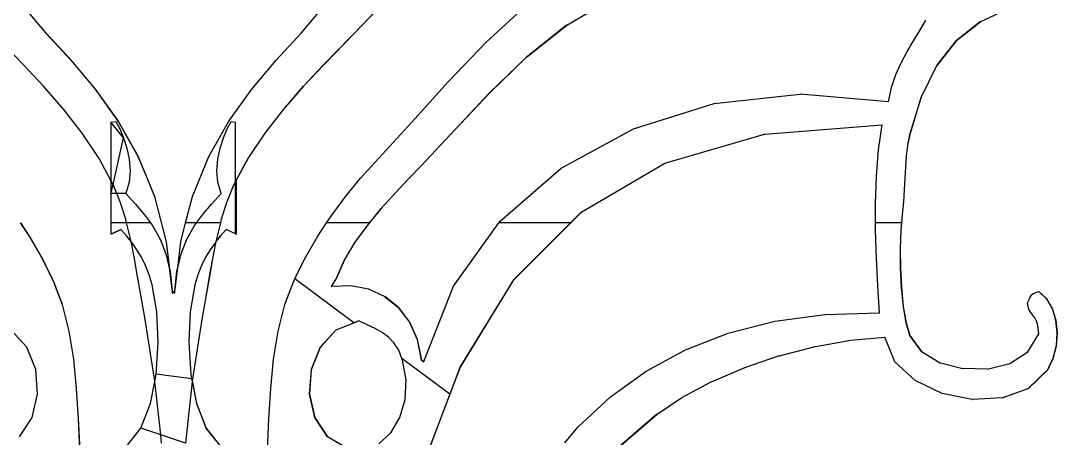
# Model space of a CAD drawing. Header units: inches. Extents: x 3672 to 10975, y -27382 to -746.
# Drawn here: x 4396.46 to 4405.75, y -26986.79 to -26983.05 of the extents above; entities that cross this region are included whole.
import ezdxf

# ---------------------------------------------------------------- set-up
doc = ezdxf.new("R2010")
doc.units = ezdxf.units.IN
doc.header["$LTSCALE"] = 17
doc.header["$MEASUREMENT"] = 0

msp = doc.modelspace()

# ---------------------------------------------------------------- linework, layer by layer
for p, q in [((4396.0211, -26982.3689), (4396.6831, -26983.1594)), ((4396.6852, -26983.1594), (4396.0233, -26982.3689)), ((4398.9706, -26983.1594), (4399.6325, -26982.3689)), ((4399.8647, -26982.7178), (4399.5316, -26983.0716)), ((4399.5337, -26983.0716), (4399.8669, -26982.7178)), ((4401.3497, -26983.087), (4401.7426, -26982.8554)), ((4400.6258, -26983.2429), (4400.9828, -26982.9159)), ((4405.0599, -26983.0543), (4405.3167, -26982.9366)), ((4404.514, -26983.1352), (4404.5691, -26983.0423)), ((4396.4803, -26983.44), (4396.1221, -26983.0716)), ((4399.5316, -26983.0716), (4399.1733, -26983.44)), ((4399.1755, -26983.44), (4399.5337, -26983.0716)), ((4399.5316, -26983.0716), (4399.5337, -26983.0716)), ((4401.3475, -26983.087), (4400.9885, -26983.3738)), ((4400.9906, -26983.3738), (4401.3497, -26983.087)), ((4401.3475, -26983.087), (4401.3497, -26983.087)), ((4404.457, -26983.2283), (4404.514, -26983.1352)), ((4405.0577, -26983.0543), (4404.8412, -26983.2245)), ((4404.8434, -26983.2245), (4405.0599, -26983.0543)), ((4405.0577, -26983.0543), (4405.0599, -26983.0543)), ((4396.6852, -26983.1594), (4396.6831, -26983.1594)), ((4396.6831, -26983.1594), (4396.9075, -26983.4011)), ((4396.9096, -26983.4011), (4396.6852, -26983.1594)), ((4398.7462, -26983.4011), (4398.9706, -26983.1594)), ((4404.4006, -26983.3238), (4404.457, -26983.2283)), ((4404.8412, -26983.2245), (4404.6649, -26983.4489)), ((4404.667, -26983.4489), (4404.8434, -26983.2245)), ((4404.8412, -26983.2245), (4404.8434, -26983.2245)), ((4400.2888, -26983.5952), (4400.6258, -26983.2429)), ((4396.9096, -26983.4011), (4396.9075, -26983.4011)), ((4396.9075, -26983.4011), (4397.126, -26983.6611)), ((4397.1281, -26983.6611), (4396.9096, -26983.4011)), ((4398.5277, -26983.6611), (4398.7462, -26983.4011)), ((4400.9885, -26983.3738), (4400.6575, -26983.6939)), ((4400.6597, -26983.6939), (4400.9906, -26983.3738)), ((4400.9885, -26983.3738), (4400.9906, -26983.3738)), ((4404.3474, -26983.4239), (4404.4006, -26983.3238)), ((4396.6634, -26983.6352), (4396.4803, -26983.44)), ((4399.1733, -26983.44), (4398.9903, -26983.6352)), ((4398.9924, -26983.6352), (4399.1755, -26983.44)), ((4399.1733, -26983.44), (4399.1755, -26983.44)), ((4404.3, -26983.5309), (4404.3474, -26983.4239)), ((4404.6649, -26983.4489), (4404.5263, -26983.7292)), ((4404.5285, -26983.7292), (4404.667, -26983.4489)), ((4404.6649, -26983.4489), (4404.667, -26983.4489)), ((4399.9612, -26983.9579), (4400.2888, -26983.5952)), ((4404.2609, -26983.6469), (4404.3, -26983.5309)), ((4396.8415, -26983.8395), (4396.6634, -26983.6352)), ((4397.126, -26983.6611), (4397.3296, -26983.9464)), ((4397.1281, -26983.6611), (4397.126, -26983.6611)), ((4397.3318, -26983.9464), (4397.1281, -26983.6611)), ((4398.3241, -26983.9464), (4398.5277, -26983.6611)), ((4398.9903, -26983.6352), (4398.8121, -26983.8395)), ((4398.8143, -26983.8395), (4398.9924, -26983.6352)), ((4398.9903, -26983.6352), (4398.9924, -26983.6352)), ((4400.6575, -26983.6939), (4400.3466, -26984.0251)), ((4400.3487, -26984.0251), (4400.6597, -26983.6939)), ((4400.6575, -26983.6939), (4400.6597, -26983.6939)), ((4404.2326, -26983.774), (4404.2609, -26983.6469)), ((4402.6698, -26983.7903), (4403.4401, -26983.7065)), ((4403.4401, -26983.7065), (4403.4423, -26983.7065)), ((4403.4423, -26983.7065), (4403.4413, -26983.7066)), ((4404.2326, -26983.774), (4403.4423, -26983.7065)), ((4404.5263, -26983.7292), (4404.4233, -26984.067)), ((4404.4254, -26984.067), (4404.5285, -26983.7292)), ((4404.5263, -26983.7292), (4404.5285, -26983.7292)), ((4397.009, -26984.0543), (4396.8415, -26983.8395)), ((4398.8121, -26983.8395), (4398.6447, -26984.0543)), ((4398.6469, -26984.0543), (4398.8143, -26983.8395)), ((4398.8121, -26983.8395), (4398.8143, -26983.8395)), ((4401.9478, -26984.0148), (4402.6698, -26983.7903)), ((4397.379, -26984.0965), (4397.2665, -26983.9563)), ((4397.2665, -26983.9563), (4397.2665, -26984.4791)), ((4397.2665, -26983.9563), (4397.2708, -26983.9563)), ((4397.2708, -26983.9563), (4397.3101, -26983.9499)), ((4397.3101, -26983.9499), (4397.3449, -26984.0157)), ((4397.3318, -26983.9464), (4397.3296, -26983.9464)), ((4397.3296, -26983.9464), (4397.5094, -26984.2645)), ((4397.5116, -26984.2645), (4397.3318, -26983.9464)), ((4398.1443, -26984.2645), (4398.3241, -26983.9464)), ((4398.3087, -26984.0157), (4398.3436, -26983.9499)), ((4398.3436, -26983.9499), (4398.3828, -26983.9563)), ((4398.3828, -26984.4871), (4398.3828, -26983.9563)), ((4399.6325, -26984.3159), (4399.9612, -26983.9579)), ((4397.16, -26984.2809), (4397.009, -26984.0543)), ((4397.3449, -26984.0157), (4397.379, -26984.0965)), ((4398.2747, -26984.0965), (4398.3087, -26984.0157)), ((4398.6447, -26984.0543), (4398.4937, -26984.2809)), ((4398.4958, -26984.2809), (4398.6469, -26984.0543)), ((4398.6447, -26984.0543), (4398.6469, -26984.0543)), ((4400.3466, -26984.0251), (4400.0477, -26984.3451)), ((4400.0498, -26984.3451), (4400.3487, -26984.0251)), ((4400.3466, -26984.0251), (4400.3487, -26984.0251)), ((4401.3006, -26984.3691), (4401.9478, -26984.0148)), ((4402.2302, -26984.3246), (4403.1228, -26984.0641)), ((4403.1249, -26984.0641), (4403.1228, -26984.0641)), ((4403.1249, -26984.0641), (4404.1769, -26983.9793)), ((4404.1443, -26984.2045), (4404.1769, -26983.9793)), ((4397.2848, -26984.5131), (4397.379, -26984.0965)), ((4397.379, -26984.0965), (4397.4083, -26984.1885)), ((4398.2453, -26984.1885), (4398.2747, -26984.0965)), ((4404.4233, -26984.067), (4404.4045, -26984.1641)), ((4404.4067, -26984.1641), (4404.4254, -26984.067)), ((4404.4233, -26984.067), (4404.4254, -26984.067)), ((4397.4083, -26984.1885), (4397.429, -26984.288)), ((4398.2246, -26984.288), (4398.2453, -26984.1885)), ((4404.1249, -26984.4395), (4404.1443, -26984.2045)), ((4404.4045, -26984.1641), (4404.3925, -26984.2609)), ((4404.3946, -26984.2609), (4404.4067, -26984.1641)), ((4404.4045, -26984.1641), (4404.4067, -26984.1641)), ((4397.2665, -26984.4791), (4397.16, -26984.2809)), ((4397.429, -26984.288), (4397.4371, -26984.3913)), ((4397.5116, -26984.2645), (4397.5094, -26984.2645)), ((4397.5094, -26984.2645), (4397.6564, -26984.6224)), ((4397.6586, -26984.6224), (4397.5116, -26984.2645)), ((4397.9972, -26984.6224), (4398.1443, -26984.2645)), ((4398.2165, -26984.3913), (4398.2246, -26984.288)), ((4398.3893, -26984.4791), (4398.4958, -26984.2809)), ((4398.4937, -26984.2809), (4398.3893, -26984.475)), ((4398.4937, -26984.2809), (4398.4958, -26984.2809)), ((4399.5037, -26984.4585), (4399.6325, -26984.3159)), ((4401.4841, -26984.7595), (4402.228, -26984.3246)), ((4402.228, -26984.3246), (4402.2302, -26984.3246)), ((4404.3925, -26984.2609), (4404.385, -26984.3586)), ((4404.3871, -26984.3586), (4404.3946, -26984.2609)), ((4404.3925, -26984.2609), (4404.3946, -26984.2609)), ((4397.4371, -26984.3913), (4397.4287, -26984.4945)), ((4398.2249, -26984.4945), (4398.2165, -26984.3913)), ((4400.0477, -26984.3451), (4399.9345, -26984.4621)), ((4399.9367, -26984.4621), (4400.0498, -26984.3451)), ((4400.0477, -26984.3451), (4400.0498, -26984.3451)), ((4400.7543, -26984.8423), (4401.3006, -26984.3691)), ((4404.385, -26984.3586), (4404.3798, -26984.4586)), ((4404.382, -26984.4586), (4404.3871, -26984.3586)), ((4404.385, -26984.3586), (4404.3871, -26984.3586)), ((4397.2665, -26984.4791), (4397.2665, -26984.594)), ((4397.2848, -26984.5131), (4397.2665, -26984.4791)), ((4397.2665, -26984.594), (4397.2848, -26984.5131)), ((4397.2889, -26984.5208), (4397.2848, -26984.5131)), ((4397.3189, -26984.594), (4397.2889, -26984.5208)), ((4397.4287, -26984.4945), (4397.3999, -26984.594)), ((4398.2538, -26984.594), (4398.2249, -26984.4945)), ((4398.3647, -26984.5208), (4398.3042, -26984.6685)), ((4398.3828, -26984.4871), (4398.3647, -26984.5208)), ((4398.3893, -26984.475), (4398.3828, -26984.4871)), ((4398.3828, -26984.4912), (4398.3893, -26984.4791)), ((4398.3828, -26984.4912), (4398.3828, -26984.4871)), ((4398.3828, -26984.5652), (4398.3828, -26984.4912)), ((4398.3893, -26984.475), (4398.3893, -26984.4791)), ((4398.3893, -26984.4791), (4398.3893, -26984.594)), ((4399.371, -26984.62), (4399.5037, -26984.4585)), ((4399.9345, -26984.4621), (4399.812, -26984.5909)), ((4399.8142, -26984.5909), (4399.9367, -26984.4621)), ((4399.9345, -26984.4621), (4399.9367, -26984.4621)), ((4404.1163, -26984.6814), (4404.1249, -26984.4395)), ((4404.3798, -26984.4586), (4404.3747, -26984.562)), ((4404.3769, -26984.562), (4404.382, -26984.4586)), ((4404.3798, -26984.4586), (4404.382, -26984.4586)), ((4397.2665, -26984.594), (4397.2665, -26984.8587)), ((4397.3189, -26984.594), (4397.2665, -26984.594)), ((4397.3999, -26984.594), (4397.3189, -26984.594)), ((4397.3495, -26984.6685), (4397.3189, -26984.594)), ((4397.3999, -26984.594), (4397.4851, -26984.6902)), ((4397.6586, -26984.6224), (4397.6564, -26984.6224)), ((4397.6564, -26984.6224), (4397.7617, -26985.0275)), ((4397.7639, -26985.0275), (4397.6586, -26984.6224)), ((4397.9358, -26984.8587), (4397.9972, -26984.6224)), ((4398.1685, -26984.6902), (4398.2538, -26984.594)), ((4398.3893, -26984.594), (4398.3828, -26984.5652)), ((4398.3828, -26984.594), (4398.3828, -26984.5652)), ((4398.3828, -26984.594), (4398.3893, -26984.594)), ((4398.3828, -26984.8587), (4398.3828, -26984.594)), ((4398.3893, -26984.594), (4398.3893, -26984.8587)), ((4399.2395, -26984.7969), (4399.371, -26984.62)), ((4399.812, -26984.5909), (4399.6866, -26984.7298)), ((4399.6887, -26984.7298), (4399.8142, -26984.5909)), ((4399.812, -26984.5909), (4399.8142, -26984.5909)), ((4404.3747, -26984.562), (4404.3675, -26984.6701)), ((4404.3697, -26984.6701), (4404.3769, -26984.562)), ((4404.3747, -26984.562), (4404.3769, -26984.562)), ((4397.3986, -26984.8251), (4397.3495, -26984.6685)), ((4397.4851, -26984.6902), (4397.5666, -26984.7867)), ((4398.087, -26984.7867), (4398.1685, -26984.6902)), ((4398.3042, -26984.6685), (4398.255, -26984.8251)), ((4404.1166, -26984.8587), (4404.1163, -26984.6814)), ((4404.3675, -26984.6701), (4404.356, -26984.7843)), ((4404.3581, -26984.7843), (4404.3697, -26984.6701)), ((4404.3675, -26984.6701), (4404.3697, -26984.6701)), ((4397.5666, -26984.7867), (4397.6193, -26984.8587)), ((4398.0344, -26984.8587), (4398.087, -26984.7867)), ((4399.1985, -26984.8587), (4399.2395, -26984.7969)), ((4399.5669, -26984.8773), (4399.6887, -26984.7298)), ((4399.6866, -26984.7298), (4399.58, -26984.8587)), ((4399.6866, -26984.7298), (4399.6887, -26984.7298)), ((4400.8763, -26985.368), (4401.4841, -26984.7595)), ((4401.4819, -26984.7595), (4401.3828, -26984.8587)), ((4401.4819, -26984.7595), (4401.4841, -26984.7595)), ((4404.3461, -26984.9236), (4404.3581, -26984.7843)), ((4404.356, -26984.7843), (4404.3495, -26984.8587)), ((4404.356, -26984.7843), (4404.3581, -26984.7843)), ((4396.4552, -26984.8587), (4396.5394, -26984.9857)), ((4396.5416, -26984.9857), (4396.4574, -26984.8587)), ((4397.2665, -26984.8587), (4397.2665, -26984.9597)), ((4397.4069, -26984.8587), (4397.2665, -26984.8587)), ((4397.4069, -26984.8587), (4397.3986, -26984.8251)), ((4397.6193, -26984.8587), (4397.4069, -26984.8587)), ((4397.4391, -26984.9896), (4397.4069, -26984.8587)), ((4397.6193, -26984.8587), (4397.6414, -26984.8891)), ((4397.6414, -26984.8891), (4397.7065, -26985.0031)), ((4397.892, -26985.0275), (4397.9358, -26984.8587)), ((4398.0344, -26984.8587), (4397.9358, -26984.8587)), ((4397.9471, -26985.0031), (4398.0123, -26984.8891)), ((4398.0123, -26984.8891), (4398.0344, -26984.8587)), ((4398.2468, -26984.8587), (4398.0344, -26984.8587)), ((4398.2468, -26984.8587), (4398.2145, -26984.9896)), ((4398.255, -26984.8251), (4398.2468, -26984.8587)), ((4398.3828, -26984.8587), (4398.3893, -26984.8587)), ((4398.3828, -26984.9565), (4398.3828, -26984.8587)), ((4398.3893, -26984.8587), (4398.3893, -26984.9597)), ((4399.1142, -26984.9857), (4399.1985, -26984.8587)), ((4399.58, -26984.8587), (4399.1985, -26984.8587)), ((4399.5647, -26984.8773), (4399.4528, -26985.0318)), ((4399.455, -26985.0318), (4399.5669, -26984.8773)), ((4399.58, -26984.8587), (4399.5647, -26984.8773)), ((4399.5647, -26984.8773), (4399.5669, -26984.8773)), ((4400.3354, -26985.4235), (4400.7424, -26984.8587)), ((4400.7424, -26984.8587), (4400.7543, -26984.8423)), ((4401.3828, -26984.8587), (4400.7424, -26984.8587)), ((4401.3828, -26984.8587), (4400.8741, -26985.368)), ((4404.3495, -26984.8587), (4404.1166, -26984.8587)), ((4404.1167, -26984.9275), (4404.1166, -26984.8587)), ((4404.3495, -26984.8587), (4404.3439, -26984.9236)), ((4396.5394, -26984.9857), (4396.6537, -26985.183)), ((4396.5416, -26984.9857), (4396.5394, -26984.9857)), ((4396.6558, -26985.183), (4396.5416, -26984.9857)), ((4397.273, -26984.9575), (4397.2665, -26984.9597)), ((4397.355, -26984.9161), (4397.273, -26984.9575)), ((4397.273, -26984.9575), (4397.3556, -26984.9168)), ((4397.273, -26984.9575), (4397.273, -26984.9565)), ((4397.3556, -26984.9168), (4397.355, -26984.9161)), ((4397.4068, -26984.9752), (4397.3556, -26984.9168)), ((4397.4462, -26985.0246), (4397.4068, -26984.9752)), ((4397.4462, -26985.0246), (4397.4391, -26984.9896)), ((4398.2145, -26984.9896), (4398.2075, -26985.0246)), ((4398.2096, -26985.0246), (4398.249, -26984.9752)), ((4398.2469, -26984.9752), (4398.2104, -26985.021)), ((4398.2987, -26984.9161), (4398.2469, -26984.9752)), ((4398.249, -26984.9752), (4398.2469, -26984.9752)), ((4398.249, -26984.9752), (4398.3002, -26984.9168)), ((4398.3002, -26984.9168), (4398.2987, -26984.9161)), ((4398.3828, -26984.9575), (4398.3002, -26984.9168)), ((4398.3828, -26984.9565), (4398.3893, -26984.9597)), ((4398.3828, -26984.9575), (4398.3828, -26984.9565)), ((4398.3828, -26984.9575), (4398.3893, -26984.9597)), ((4399, -26985.183), (4399.1142, -26984.9857)), ((4404.1244, -26985.1749), (4404.1167, -26984.9275)), ((4404.3439, -26984.9236), (4404.3384, -26985.0863)), ((4404.3406, -26985.0863), (4404.3461, -26984.9236)), ((4404.3439, -26984.9236), (4404.3461, -26984.9236)), ((4397.455, -26985.0356), (4397.4462, -26985.0246)), ((4397.4737, -26985.161), (4397.4462, -26985.0246)), ((4397.4994, -26985.0989), (4397.455, -26985.0356)), ((4397.7065, -26985.0031), (4397.7591, -26985.1346)), ((4397.7639, -26985.0275), (4397.7617, -26985.0275)), ((4397.7617, -26985.0275), (4397.7872, -26985.2425)), ((4397.7915, -26985.2603), (4397.7639, -26985.0275)), ((4397.8643, -26985.2603), (4397.892, -26985.0275)), ((4397.8945, -26985.1346), (4397.9471, -26985.0031)), ((4398.1987, -26985.0356), (4398.1543, -26985.0989)), ((4398.2075, -26985.0246), (4398.1799, -26985.161)), ((4398.1821, -26985.161), (4398.2096, -26985.0246)), ((4398.2075, -26985.0246), (4398.1987, -26985.0356)), ((4398.2104, -26985.021), (4398.2075, -26985.0246)), ((4398.2096, -26985.0246), (4398.2104, -26985.021)), ((4399.4528, -26985.0318), (4399.3574, -26985.1916)), ((4399.3595, -26985.1916), (4399.455, -26985.0318)), ((4399.4528, -26985.0318), (4399.455, -26985.0318)), ((4404.3384, -26985.0863), (4404.3406, -26985.0863)), ((4404.3384, -26985.0863), (4404.3399, -26985.2616)), ((4404.342, -26985.2616), (4404.3406, -26985.0863)), ((4397.5052, -26985.3383), (4397.4737, -26985.161)), ((4397.5398, -26985.1667), (4397.4994, -26985.0989)), ((4397.5761, -26985.2406), (4397.5398, -26985.1667)), ((4397.7591, -26985.1346), (4397.7893, -26985.2603)), ((4397.8643, -26985.2603), (4397.8945, -26985.1346)), ((4398.1139, -26985.1667), (4398.0776, -26985.2406)), ((4398.1543, -26985.0989), (4398.1139, -26985.1667)), ((4398.1799, -26985.161), (4398.1485, -26985.3383)), ((4398.1507, -26985.3383), (4398.1821, -26985.161)), ((4398.1799, -26985.161), (4398.1821, -26985.161)), ((4404.1374, -26985.4209), (4404.1244, -26985.1749)), ((4396.6558, -26985.183), (4396.6537, -26985.183)), ((4396.6537, -26985.183), (4396.739, -26985.359)), ((4396.7406, -26985.3578), (4396.6558, -26985.183)), ((4397.608, -26985.3225), (4397.5761, -26985.2406)), ((4397.7915, -26985.2603), (4397.7872, -26985.2425)), ((4397.7872, -26985.2425), (4397.7893, -26985.2603)), ((4397.7893, -26985.2603), (4397.7936, -26985.2781)), ((4397.7893, -26985.2603), (4397.815, -26985.4723)), ((4397.7984, -26985.2891), (4397.7915, -26985.2603)), ((4397.7936, -26985.2781), (4397.7915, -26985.2603)), ((4397.8387, -26985.4723), (4397.8643, -26985.2603)), ((4397.8574, -26985.2891), (4397.8643, -26985.2603)), ((4398.0776, -26985.2406), (4398.0457, -26985.3225)), ((4398.9152, -26985.3578), (4399, -26985.183)), ((4399.3574, -26985.1916), (4399.2847, -26985.3552)), ((4399.2869, -26985.3552), (4399.3595, -26985.1916)), ((4399.3574, -26985.1916), (4399.3595, -26985.1916)), ((4404.3399, -26985.2616), (4404.342, -26985.2616)), ((4404.3399, -26985.2616), (4404.3487, -26985.4383)), ((4404.3509, -26985.4383), (4404.342, -26985.2616)), ((4396.739, -26985.359), (4396.7406, -26985.3578)), ((4396.739, -26985.359), (4396.7518, -26985.3854)), ((4396.754, -26985.3854), (4396.7406, -26985.3578)), ((4397.5361, -26985.5205), (4397.5052, -26985.3383)), ((4397.6355, -26985.4138), (4397.608, -26985.3225)), ((4397.7936, -26985.2781), (4397.7963, -26985.2891)), ((4397.7963, -26985.2891), (4397.7984, -26985.2891)), ((4397.7963, -26985.2891), (4397.815, -26985.4723)), ((4397.8171, -26985.4723), (4397.7984, -26985.2891)), ((4397.8387, -26985.4723), (4397.8574, -26985.2891)), ((4398.0457, -26985.3225), (4398.0182, -26985.4138)), ((4398.1485, -26985.3383), (4398.1175, -26985.5205)), ((4398.1197, -26985.5205), (4398.1507, -26985.3383)), ((4398.1485, -26985.3383), (4398.1507, -26985.3383)), ((4398.9019, -26985.3854), (4398.9152, -26985.3578)), ((4399.444, -26985.7526), (4398.9152, -26985.3578)), ((4399.2847, -26985.3552), (4399.2399, -26985.4284)), ((4399.2421, -26985.4283), (4399.2869, -26985.3552)), ((4399.2847, -26985.3552), (4399.2869, -26985.3552)), ((4396.7518, -26985.3854), (4396.8289, -26985.5895)), ((4396.754, -26985.3854), (4396.7518, -26985.3854)), ((4396.8311, -26985.5895), (4396.754, -26985.3854)), ((4397.6778, -26985.6559), (4397.6355, -26985.4138)), ((4398.0182, -26985.4138), (4397.9759, -26985.6559)), ((4398.8247, -26985.5895), (4398.9019, -26985.3854)), ((4399.2399, -26985.4284), (4399.2421, -26985.4283)), ((4399.4152, -26985.4219), (4399.2421, -26985.4283)), ((4399.5739, -26985.4527), (4399.4152, -26985.4219)), ((4399.5739, -26985.4527), (4399.576, -26985.4527)), ((4399.7182, -26985.5185), (4399.576, -26985.4527)), ((4400.0705, -26986.1007), (4400.3354, -26985.4235)), ((4400.8741, -26985.368), (4400.3945, -26986.149)), ((4400.3966, -26986.149), (4400.8763, -26985.368)), ((4400.8741, -26985.368), (4400.8763, -26985.368)), ((4404.154, -26985.6626), (4404.1374, -26985.4209)), ((4404.3487, -26985.4383), (4404.3509, -26985.4383)), ((4404.3487, -26985.4383), (4404.3653, -26985.6056)), ((4404.3674, -26985.6056), (4404.3509, -26985.4383)), ((4397.5694, -26985.7066), (4397.5361, -26985.5205)), ((4397.815, -26985.4723), (4397.8171, -26985.4723)), ((4397.815, -26985.4723), (4397.8162, -26985.487)), ((4397.8162, -26985.487), (4397.8279, -26985.4794)), ((4397.8168, -26985.4735), (4397.8171, -26985.4723)), ((4397.8279, -26985.4794), (4397.8171, -26985.4723)), ((4397.8279, -26985.4794), (4397.8387, -26985.4723)), ((4397.8279, -26985.4794), (4397.8374, -26985.487)), ((4397.8374, -26985.487), (4397.8387, -26985.4723)), ((4398.1175, -26985.5205), (4398.0843, -26985.7066)), ((4398.0864, -26985.7066), (4398.1197, -26985.5205)), ((4398.1175, -26985.5205), (4398.1197, -26985.5205)), ((4399.7182, -26985.5185), (4399.7203, -26985.5185)), ((4399.7182, -26985.5185), (4399.8418, -26985.6172)), ((4399.844, -26985.6172), (4399.7203, -26985.5185)), ((4405.4779, -26985.5748), (4405.4902, -26985.5497)), ((4405.4902, -26985.5497), (4405.4997, -26985.5293)), ((4405.4997, -26985.5293), (4405.5086, -26985.513)), ((4405.5086, -26985.513), (4405.5188, -26985.4999)), ((4405.5188, -26985.4999), (4405.5326, -26985.4893)), ((4405.5326, -26985.4893), (4405.5519, -26985.4803)), ((4405.5519, -26985.4803), (4405.5789, -26985.4723)), ((4405.5789, -26985.4723), (4405.5811, -26985.4723)), ((4405.5789, -26985.4723), (4405.6487, -26985.5373)), ((4405.6508, -26985.5373), (4405.5811, -26985.4723)), ((4405.6487, -26985.5373), (4405.6996, -26985.6252)), ((4405.6487, -26985.5373), (4405.6508, -26985.5373)), ((4405.7017, -26985.6252), (4405.6508, -26985.5373)), ((4396.8289, -26985.5895), (4396.8902, -26985.828)), ((4396.8311, -26985.5895), (4396.8289, -26985.5895)), ((4396.8924, -26985.828), (4396.8311, -26985.5895)), ((4398.7634, -26985.828), (4398.8247, -26985.5895)), ((4399.8418, -26985.6172), (4399.9407, -26985.7463)), ((4399.8418, -26985.6172), (4399.844, -26985.6172)), ((4399.9429, -26985.7463), (4399.844, -26985.6172)), ((4404.3653, -26985.6056), (4404.3674, -26985.6056)), ((4404.3653, -26985.6056), (4404.39, -26985.7523)), ((4404.3922, -26985.7523), (4404.3674, -26985.6056)), ((4405.4891, -26985.6334), (4405.4779, -26985.5748)), ((4405.5091, -26985.6612), (4405.4891, -26985.6334)), ((4405.6996, -26985.6252), (4405.7312, -26985.7294)), ((4405.6996, -26985.6252), (4405.7017, -26985.6252)), ((4405.7334, -26985.7294), (4405.7017, -26985.6252)), ((4397.6568, -26986.2553), (4397.5694, -26985.7066)), ((4397.6906, -26985.9306), (4397.6778, -26985.6559)), ((4397.9759, -26985.6559), (4397.9631, -26985.9306)), ((4398.0843, -26985.7066), (4397.9968, -26986.2553)), ((4397.999, -26986.2553), (4398.0864, -26985.7066)), ((4398.0843, -26985.7066), (4398.0864, -26985.7066)), ((4399.4867, -26985.7358), (4399.444, -26985.7526)), ((4399.444, -26985.7526), (4399.4877, -26985.7363)), ((4399.4877, -26985.7363), (4399.4867, -26985.7358)), ((4399.5632, -26985.7723), (4399.4877, -26985.7363)), ((4403.2139, -26985.7384), (4403.6658, -26985.6774)), ((4403.6658, -26985.6774), (4404.154, -26985.6626)), ((4405.5272, -26985.6847), (4405.5091, -26985.6612)), ((4405.543, -26985.707), (4405.5272, -26985.6847)), ((4405.5564, -26985.7316), (4405.543, -26985.707)), ((4405.5671, -26985.7619), (4405.5564, -26985.7316)), ((4405.7312, -26985.7294), (4405.7334, -26985.7294)), ((4405.7312, -26985.7294), (4405.7432, -26985.8432)), ((4405.7454, -26985.8432), (4405.7334, -26985.7294)), ((4396.5124, -26985.9707), (4396.3702, -26985.8157)), ((4396.8902, -26985.828), (4396.9304, -26986.0792)), ((4396.8924, -26985.828), (4396.8902, -26985.828)), ((4396.9326, -26986.0792), (4396.8924, -26985.828)), ((4398.7233, -26986.0792), (4398.7634, -26985.828)), ((4399.2835, -26985.8157), (4399.1413, -26985.9707)), ((4399.1434, -26985.9707), (4399.2856, -26985.8157)), ((4399.2856, -26985.8157), (4399.2835, -26985.8157)), ((4399.2856, -26985.8157), (4399.444, -26985.7526)), ((4399.6332, -26985.8053), (4399.5632, -26985.7723)), ((4399.6964, -26985.8398), (4399.6332, -26985.8053)), ((4399.9407, -26985.7463), (4400.0107, -26985.9038)), ((4399.9407, -26985.7463), (4399.9429, -26985.7463)), ((4400.0129, -26985.9038), (4399.9429, -26985.7463)), ((4402.7967, -26985.8443), (4403.2139, -26985.7384)), ((4404.39, -26985.7523), (4404.3922, -26985.7523)), ((4404.39, -26985.7523), (4404.4233, -26985.8676)), ((4404.4254, -26985.8676), (4404.3922, -26985.7523)), ((4405.5746, -26985.8012), (4405.5671, -26985.7619)), ((4405.5789, -26985.853), (4405.5746, -26985.8012)), ((4399.7528, -26985.8803), (4399.6964, -26985.8398)), ((4399.8022, -26985.9319), (4399.7528, -26985.8803)), ((4400.0107, -26985.9038), (4400.0129, -26985.9038)), ((4400.0107, -26985.9038), (4400.0477, -26986.0872)), ((4400.0498, -26986.0872), (4400.0129, -26985.9038)), ((4402.4131, -26985.9935), (4402.7967, -26985.8443)), ((4403.5777, -26985.9656), (4403.8943, -26985.9082)), ((4403.8943, -26985.9082), (4403.8965, -26985.9082)), ((4403.8965, -26985.9082), (4404.1989, -26985.8822)), ((4404.2903, -26986.1011), (4404.1989, -26985.8822)), ((4404.4233, -26985.8676), (4404.528, -26986.0112)), ((4404.4233, -26985.8676), (4404.4254, -26985.8676)), ((4404.5302, -26986.0112), (4404.4254, -26985.8676)), ((4405.4818, -26986.0143), (4405.5789, -26985.853)), ((4405.7432, -26985.8432), (4405.7352, -26985.9599)), ((4405.7373, -26985.9599), (4405.7454, -26985.8432)), ((4405.7432, -26985.8432), (4405.7454, -26985.8432)), ((4396.5925, -26986.1724), (4396.5124, -26985.9707)), ((4397.6722, -26986.2127), (4397.6906, -26985.9306)), ((4397.9631, -26985.9306), (4397.9815, -26986.2127)), ((4399.1413, -26985.9707), (4399.0612, -26986.1724)), ((4399.0633, -26986.1724), (4399.1434, -26985.9707)), ((4399.1413, -26985.9707), (4399.1434, -26985.9707)), ((4399.8444, -26985.9993), (4399.8022, -26985.9319)), ((4399.874, -26986.0736), (4399.8444, -26985.9993)), ((4402.0617, -26986.1848), (4402.4131, -26985.9935)), ((4403.2558, -26986.0499), (4403.5756, -26985.9656)), ((4403.5756, -26985.9656), (4403.5777, -26985.9656)), ((4404.528, -26986.0112), (4404.5302, -26986.0112)), ((4404.5302, -26986.0112), (4404.6956, -26986.1107)), ((4405.3192, -26986.118), (4405.4818, -26986.0143)), ((4405.7352, -26985.9599), (4405.7067, -26986.0727)), ((4405.7089, -26986.0727), (4405.7373, -26985.9599)), ((4405.7352, -26985.9599), (4405.7373, -26985.9599)), ((4396.9304, -26986.0792), (4396.9557, -26986.3418)), ((4396.9326, -26986.0792), (4396.9304, -26986.0792)), ((4396.9578, -26986.3418), (4396.9326, -26986.0792)), ((4398.698, -26986.3418), (4398.7233, -26986.0792)), ((4400.3018, -26986.393), (4399.874, -26986.0736)), ((4399.8794, -26986.0872), (4399.874, -26986.0736)), ((4399.9113, -26986.2638), (4399.8794, -26986.0872)), ((4400.0477, -26986.0872), (4400.0498, -26986.0872)), ((4400.0705, -26986.1007), (4400.0498, -26986.0872)), ((4400.0498, -26986.0872), (4400.0701, -26986.1018)), ((4400.0701, -26986.1018), (4400.0705, -26986.1007)), ((4403.2537, -26986.0499), (4402.9419, -26986.157)), ((4403.2537, -26986.0499), (4403.2558, -26986.0499)), ((4404.4719, -26986.2709), (4404.2903, -26986.1011)), ((4405.7067, -26986.0727), (4405.6574, -26986.175)), ((4405.6596, -26986.175), (4405.7089, -26986.0727)), ((4405.7067, -26986.0727), (4405.7089, -26986.0727)), ((4396.6093, -26986.3924), (4396.5925, -26986.1724)), ((4399.0612, -26986.1724), (4399.0444, -26986.3924)), ((4399.0466, -26986.3924), (4399.0633, -26986.1724)), ((4399.0612, -26986.1724), (4399.0633, -26986.1724)), ((4400.0348, -26987.1015), (4400.3966, -26986.149)), ((4400.3945, -26986.149), (4400.3018, -26986.393)), ((4400.3945, -26986.149), (4400.3966, -26986.149)), ((4401.7411, -26986.4165), (4402.0617, -26986.1848)), ((4402.6471, -26986.2823), (4402.9397, -26986.157)), ((4402.9397, -26986.157), (4402.9419, -26986.157)), ((4404.6956, -26986.1107), (4404.6978, -26986.1107)), ((4404.6978, -26986.1107), (4404.9005, -26986.1635)), ((4404.9005, -26986.1635), (4404.9026, -26986.1635)), ((4405.117, -26986.1668), (4404.9026, -26986.1635)), ((4405.117, -26986.1668), (4405.3192, -26986.118)), ((4405.6574, -26986.175), (4405.4855, -26986.3399)), ((4405.4876, -26986.3399), (4405.6596, -26986.175)), ((4405.6574, -26986.175), (4405.6596, -26986.175)), ((4397.621, -26986.4767), (4397.6594, -26986.2786)), ((4397.6594, -26986.2786), (4397.6568, -26986.2553)), ((4397.6594, -26986.2786), (4397.6722, -26986.2127)), ((4397.712, -26986.7559), (4397.6594, -26986.2786)), ((4397.9896, -26986.2544), (4397.6722, -26986.2127)), ((4397.9943, -26986.2786), (4397.9336, -26986.8293)), ((4397.9815, -26986.2127), (4397.9896, -26986.2544)), ((4397.9968, -26986.2553), (4397.9896, -26986.2544)), ((4397.9896, -26986.2544), (4397.9943, -26986.2786)), ((4397.995, -26986.2715), (4397.9943, -26986.2786)), ((4397.9943, -26986.2786), (4397.9956, -26986.2857)), ((4397.9968, -26986.2553), (4397.995, -26986.2715)), ((4397.9964, -26986.2786), (4397.995, -26986.2715)), ((4397.9956, -26986.2857), (4397.9964, -26986.2786)), ((4397.9956, -26986.2857), (4398.0327, -26986.4767)), ((4397.9964, -26986.2786), (4397.999, -26986.2553)), ((4398.0349, -26986.4767), (4397.9964, -26986.2786)), ((4397.9968, -26986.2553), (4397.999, -26986.2553)), ((4399.9013, -26986.4391), (4399.9113, -26986.2638)), ((4402.3825, -26986.4215), (4402.6449, -26986.2823)), ((4402.6449, -26986.2823), (4402.6471, -26986.2823)), ((4404.7128, -26986.3855), (4404.4719, -26986.2709)), ((4396.9557, -26986.3418), (4396.9721, -26986.6142)), ((4396.9578, -26986.3418), (4396.9557, -26986.3418)), ((4396.9743, -26986.6142), (4396.9578, -26986.3418)), ((4398.6815, -26986.6142), (4398.698, -26986.3418)), ((4404.9825, -26986.4392), (4404.7128, -26986.3855)), ((4405.2524, -26986.426), (4405.4855, -26986.3399)), ((4405.4855, -26986.3399), (4405.4876, -26986.3399)), ((4396.5615, -26986.6022), (4396.6093, -26986.3924)), ((4397.5353, -26986.6973), (4397.621, -26986.4767)), ((4398.0349, -26986.4767), (4398.0327, -26986.4767)), ((4398.0327, -26986.4767), (4398.1184, -26986.6973)), ((4398.1205, -26986.6973), (4398.0349, -26986.4767)), ((4399.0444, -26986.3924), (4399.0466, -26986.3924)), ((4399.0444, -26986.3924), (4399.0921, -26986.6022)), ((4399.0943, -26986.6022), (4399.0466, -26986.3924)), ((4399.8542, -26986.6012), (4399.9013, -26986.4391)), ((4400.3018, -26986.393), (4400.0327, -26987.1015)), ((4401.4501, -26986.6874), (4401.7411, -26986.4165)), ((4402.1591, -26986.5703), (4402.3803, -26986.4215)), ((4402.3803, -26986.4215), (4402.3825, -26986.4215)), ((4404.9825, -26986.4392), (4404.9846, -26986.4392)), ((4405.2503, -26986.426), (4404.9846, -26986.4392)), ((4405.2503, -26986.426), (4405.2524, -26986.426)), ((4402.1569, -26986.5703), (4401.753, -26986.9216)), ((4401.7552, -26986.9216), (4402.1591, -26986.5703)), ((4402.1569, -26986.5703), (4402.1591, -26986.5703)), ((4396.4482, -26986.7735), (4396.5615, -26986.6022)), ((4396.9721, -26986.6142), (4396.9861, -26986.8953)), ((4396.9743, -26986.6142), (4396.9721, -26986.6142)), ((4396.9882, -26986.8953), (4396.9743, -26986.6142)), ((4398.6676, -26986.8953), (4398.6815, -26986.6142)), ((4399.0921, -26986.6022), (4399.0943, -26986.6022)), ((4399.0921, -26986.6022), (4399.2055, -26986.7735)), ((4399.2077, -26986.7735), (4399.0943, -26986.6022)), ((4399.7745, -26986.7381), (4399.8542, -26986.6012)), ((4397.4135, -26986.8492), (4397.5353, -26986.6973)), ((4397.712, -26986.7559), (4397.5353, -26986.6973)), ((4397.9336, -26986.8293), (4397.712, -26986.7559)), ((4397.7201, -26986.8293), (4397.712, -26986.7559)), ((4398.1205, -26986.6973), (4398.1184, -26986.6973)), ((4398.1184, -26986.6973), (4398.2401, -26986.8492)), ((4398.2423, -26986.8492), (4398.1205, -26986.6973)), ((4399.6667, -26986.8378), (4399.7745, -26986.7381)), ((4401.3322, -26986.8284), (4401.4501, -26986.6874)), ((4399.2055, -26986.7735), (4399.2077, -26986.7735)), ((4399.3857, -26986.8777), (4399.2077, -26986.7735))]:
    msp.add_line(p, q)

doc.saveas('drawing.dxf')
